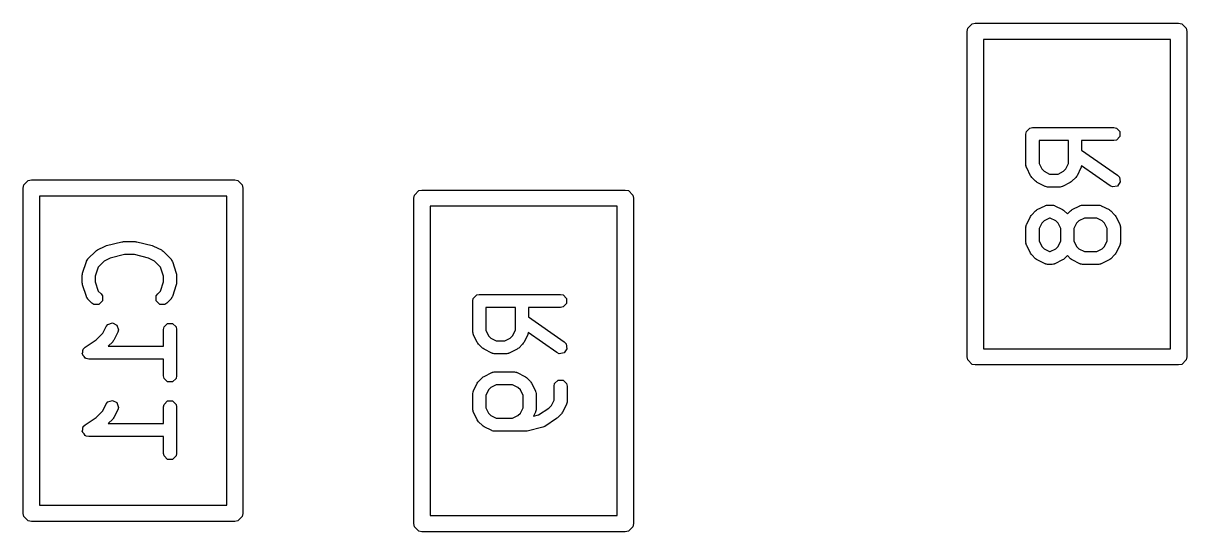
# Model space of a CAD drawing. Extents: x -0.03 to 2.01, y -0.16 to 2.46.
# Drawn here: x -0.0266 to 0.2549, y 1.3656 to 1.4887 of the extents above; entities that cross this region are included whole.
import ezdxf

# ---------------------------------------------------------------- set-up
doc = ezdxf.new("R2010")
doc.units = 0
doc.header["$MEASUREMENT"] = 0
doc.layers.add('BLACK', color=7, linetype='CONTINUOUS')

msp = doc.modelspace()

# ---------------------------------------------------------------- linework, layer by layer
at = {"layer": 'BLACK', "linetype": 'CONTINUOUS'}
for p, q in [((0.20177, 1.48671), (0.20192, 1.48747)), ((0.20177, 1.40797), (0.20177, 1.48671)), ((0.20192, 1.48747), (0.20299, 1.48853)), ((0.20299, 1.48853), (0.20374, 1.48868)), ((0.20374, 1.48868), (0.25295, 1.48868)), ((0.25295, 1.48868), (0.25371, 1.48853)), ((0.25371, 1.48853), (0.25477, 1.48747)), ((0.25477, 1.48747), (0.25492, 1.48671)), ((0.25492, 1.48671), (0.25492, 1.40797)), ((0.20571, 1.48474), (0.20571, 1.40994)), ((0.25098, 1.48474), (0.20571, 1.48474)), ((0.25098, 1.40994), (0.25098, 1.48474)), ((0.21603, 1.46187), (0.21615, 1.46247)), ((0.21603, 1.45437), (0.21603, 1.46187)), ((0.21615, 1.46247), (0.217, 1.46333)), ((0.217, 1.46333), (0.2176, 1.46345)), ((0.2176, 1.46345), (0.23729, 1.46345)), ((0.23729, 1.46345), (0.23789, 1.46333)), ((0.23789, 1.46333), (0.23874, 1.46247)), ((0.23874, 1.46127), (0.23789, 1.46042)), ((0.23874, 1.46247), (0.23874, 1.46127)), ((0.22634, 1.4603), (0.21918, 1.4603)), ((0.21918, 1.4603), (0.21918, 1.45474)), ((0.22634, 1.45474), (0.22634, 1.4603)), ((0.23729, 1.4603), (0.22949, 1.4603)), ((0.22949, 1.4603), (0.22949, 1.458)), ((0.23789, 1.46042), (0.23729, 1.4603)), ((0.22949, 1.458), (0.23819, 1.45191)), ((0.21604, 1.4543), (0.21603, 1.45437)), ((0.21603, 1.45426), (0.21604, 1.4543)), ((0.2161, 1.45402), (0.21603, 1.45426)), ((0.21615, 1.45377), (0.2161, 1.45402)), ((0.21617, 1.45374), (0.21615, 1.45377)), ((0.2162, 1.45367), (0.21617, 1.45374)), ((0.21713, 1.45179), (0.2162, 1.45367)), ((0.21918, 1.45474), (0.21984, 1.45343)), ((0.21984, 1.45343), (0.22041, 1.45286)), ((0.22041, 1.45286), (0.22173, 1.4522)), ((0.22379, 1.4522), (0.22511, 1.45286)), ((0.22511, 1.45286), (0.22568, 1.45343)), ((0.22568, 1.45343), (0.22634, 1.45474)), ((0.22932, 1.45367), (0.22839, 1.45179)), ((0.22934, 1.45374), (0.22932, 1.45367)), ((0.22937, 1.45377), (0.22934, 1.45374)), ((0.22942, 1.45402), (0.22937, 1.45377)), ((0.22946, 1.45418), (0.22942, 1.45402)), ((0.23639, 1.44933), (0.22946, 1.45418)), ((-0.02642, 1.44957), (-0.02536, 1.45064)), ((-0.02536, 1.45064), (-0.02461, 1.45079)), ((-0.02461, 1.45079), (0.02461, 1.45079)), ((0.02461, 1.45079), (0.02536, 1.45064)), ((0.02536, 1.45064), (0.02642, 1.44957)), ((0.21729, 1.45159), (0.21713, 1.45179)), ((0.21743, 1.45138), (0.21729, 1.45159)), ((0.21837, 1.45045), (0.21743, 1.45138)), ((0.21858, 1.45031), (0.21837, 1.45045)), ((0.21877, 1.45015), (0.21858, 1.45031)), ((0.22065, 1.44921), (0.21877, 1.45015)), ((0.22173, 1.4522), (0.22379, 1.4522)), ((0.22675, 1.45015), (0.22487, 1.44921)), ((0.22694, 1.45031), (0.22675, 1.45015)), ((0.22715, 1.45045), (0.22694, 1.45031)), ((0.22809, 1.45138), (0.22715, 1.45045)), ((0.22823, 1.45159), (0.22809, 1.45138)), ((0.22839, 1.45179), (0.22823, 1.45159)), ((0.23883, 1.45028), (0.23814, 1.4493)), ((0.23819, 1.45191), (0.23862, 1.45147)), ((0.23862, 1.45147), (0.23883, 1.45028)), ((-0.02657, 1.44882), (-0.02642, 1.44957)), ((-0.02657, 1.37008), (-0.02657, 1.44882)), ((0.02642, 1.44957), (0.02657, 1.44882)), ((0.02657, 1.44882), (0.02657, 1.37008)), ((0.06791, 1.44636), (0.06806, 1.44711)), ((0.06806, 1.44711), (0.06913, 1.44818)), ((0.06913, 1.44818), (0.06988, 1.44833)), ((0.06988, 1.44833), (0.11909, 1.44833)), ((0.11909, 1.44833), (0.11985, 1.44818)), ((0.11985, 1.44818), (0.12091, 1.44711)), ((0.12091, 1.44711), (0.12106, 1.44636)), ((0.22073, 1.44919), (0.22065, 1.44921)), ((0.22075, 1.44917), (0.22073, 1.44919)), ((0.221, 1.44912), (0.22075, 1.44917)), ((0.22124, 1.44905), (0.221, 1.44912)), ((0.22128, 1.44906), (0.22124, 1.44905)), ((0.22135, 1.44905), (0.22128, 1.44906)), ((0.22417, 1.44905), (0.22135, 1.44905)), ((0.22424, 1.44906), (0.22417, 1.44905)), ((0.22428, 1.44905), (0.22424, 1.44906)), ((0.22452, 1.44912), (0.22428, 1.44905)), ((0.22477, 1.44917), (0.22452, 1.44912)), ((0.22479, 1.44919), (0.22477, 1.44917)), ((0.22487, 1.44921), (0.22479, 1.44919)), ((0.23695, 1.44909), (0.23639, 1.44933)), ((0.23814, 1.4493), (0.23695, 1.44909)), ((-0.02264, 1.44685), (-0.02264, 1.37205)), ((0.02264, 1.44685), (-0.02264, 1.44685)), ((0.02264, 1.37205), (0.02264, 1.44685)), ((0.06791, 1.36762), (0.06791, 1.44636)), ((0.07185, 1.44439), (0.07185, 1.36959)), ((0.11713, 1.44439), (0.07185, 1.44439)), ((0.11713, 1.36959), (0.11713, 1.44439)), ((0.12106, 1.44636), (0.12106, 1.36762)), ((0.21877, 1.4436), (0.22065, 1.44453)), ((0.22065, 1.44453), (0.22073, 1.44455)), ((0.22073, 1.44455), (0.22075, 1.44458)), ((0.22075, 1.44458), (0.221, 1.44463)), ((0.221, 1.44463), (0.22124, 1.4447)), ((0.22124, 1.4447), (0.22128, 1.44468)), ((0.22128, 1.44468), (0.22135, 1.4447)), ((0.22135, 1.4447), (0.22229, 1.4447)), ((0.22229, 1.4447), (0.22237, 1.44468)), ((0.22237, 1.44468), (0.2224, 1.4447)), ((0.2224, 1.4447), (0.22265, 1.44463)), ((0.22265, 1.44463), (0.22289, 1.44458)), ((0.22289, 1.44458), (0.22292, 1.44455)), ((0.22292, 1.44455), (0.223, 1.44453)), ((0.223, 1.44453), (0.22487, 1.4436)), ((0.22721, 1.4436), (0.22909, 1.44453)), ((0.22909, 1.44453), (0.22916, 1.44455)), ((0.22916, 1.44455), (0.22919, 1.44458)), ((0.22919, 1.44458), (0.22944, 1.44463)), ((0.22944, 1.44463), (0.22968, 1.4447)), ((0.22968, 1.4447), (0.22971, 1.44468)), ((0.22971, 1.44468), (0.22979, 1.4447)), ((0.22979, 1.4447), (0.23354, 1.4447)), ((0.23354, 1.4447), (0.23362, 1.44468)), ((0.23362, 1.44468), (0.23365, 1.4447)), ((0.23365, 1.4447), (0.23389, 1.44463)), ((0.23389, 1.44463), (0.23414, 1.44458)), ((0.23414, 1.44458), (0.23417, 1.44455)), ((0.23417, 1.44455), (0.23424, 1.44453)), ((0.23424, 1.44453), (0.23612, 1.4436)), ((0.2162, 1.44008), (0.21713, 1.44195)), ((0.21713, 1.44195), (0.21729, 1.44215)), ((0.21729, 1.44215), (0.21743, 1.44236)), ((0.21743, 1.44236), (0.21837, 1.4433)), ((0.21837, 1.4433), (0.21858, 1.44344)), ((0.21858, 1.44344), (0.21877, 1.4436)), ((0.22173, 1.44155), (0.22041, 1.44089)), ((0.22192, 1.44155), (0.22173, 1.44155)), ((0.22323, 1.44089), (0.22192, 1.44155)), ((0.22487, 1.4436), (0.22507, 1.44344)), ((0.22507, 1.44344), (0.22528, 1.4433)), ((0.22528, 1.4433), (0.22604, 1.44254)), ((0.22604, 1.44254), (0.2268, 1.4433)), ((0.2268, 1.4433), (0.22701, 1.44344)), ((0.22701, 1.44344), (0.22721, 1.4436)), ((0.23016, 1.44155), (0.22885, 1.44089)), ((0.23317, 1.44155), (0.23016, 1.44155)), ((0.23448, 1.44089), (0.23317, 1.44155)), ((0.23612, 1.4436), (0.23632, 1.44344)), ((0.23632, 1.44344), (0.23653, 1.4433)), ((0.23653, 1.4433), (0.23747, 1.44236)), ((0.23747, 1.44236), (0.23761, 1.44215)), ((0.23761, 1.44215), (0.23776, 1.44195)), ((0.23776, 1.44195), (0.2387, 1.44008)), ((0.21603, 1.43949), (0.2161, 1.43973)), ((0.21604, 1.43945), (0.21603, 1.43949)), ((0.21603, 1.43937), (0.21604, 1.43945)), ((0.21603, 1.43563), (0.21603, 1.43937)), ((0.2161, 1.43973), (0.21615, 1.43998)), ((0.21615, 1.43998), (0.21617, 1.44)), ((0.21617, 1.44), (0.2162, 1.44008)), ((0.21984, 1.44032), (0.21918, 1.439)), ((0.21918, 1.439), (0.21918, 1.436)), ((0.22041, 1.44089), (0.21984, 1.44032)), ((0.22381, 1.44032), (0.22323, 1.44089)), ((0.22447, 1.439), (0.22381, 1.44032)), ((0.22447, 1.436), (0.22447, 1.439)), ((0.22827, 1.44032), (0.22762, 1.439)), ((0.22762, 1.439), (0.22762, 1.436)), ((0.22885, 1.44089), (0.22827, 1.44032)), ((0.23506, 1.44032), (0.23448, 1.44089)), ((0.23571, 1.439), (0.23506, 1.44032)), ((0.23571, 1.436), (0.23571, 1.439)), ((0.2387, 1.44008), (0.23872, 1.44)), ((0.23872, 1.44), (0.23874, 1.43998)), ((0.23874, 1.43998), (0.23879, 1.43973)), ((0.23879, 1.43973), (0.23886, 1.43949)), ((0.23886, 1.43949), (0.23885, 1.43945)), ((0.23885, 1.43945), (0.23886, 1.43937)), ((0.23886, 1.43937), (0.23886, 1.43563)), ((-0.00644, 1.43488), (-0.00269, 1.43582)), ((-0.00269, 1.43582), (-0.00249, 1.43583)), ((-0.00249, 1.43583), (-0.00231, 1.43586)), ((-0.00231, 1.43586), (0.00051, 1.43586)), ((0.00051, 1.43586), (0.0007, 1.43583)), ((0.0007, 1.43583), (0.00089, 1.43582)), ((0.00089, 1.43582), (0.00464, 1.43488)), ((0.21918, 1.436), (0.21984, 1.43468)), ((0.22381, 1.43468), (0.22447, 1.436)), ((0.22762, 1.436), (0.22827, 1.43468)), ((0.23506, 1.43468), (0.23571, 1.436)), ((-0.01092, 1.43165), (-0.00904, 1.43353)), ((-0.00904, 1.43353), (-0.00883, 1.43367)), ((-0.00883, 1.43367), (-0.00863, 1.43382)), ((-0.00863, 1.43382), (-0.00676, 1.43476)), ((-0.00676, 1.43476), (-0.00659, 1.43481)), ((-0.00659, 1.43481), (-0.00644, 1.43488)), ((0.00464, 1.43488), (0.00479, 1.43481)), ((0.00479, 1.43481), (0.00496, 1.43476)), ((0.00496, 1.43476), (0.00683, 1.43382)), ((0.00683, 1.43382), (0.00703, 1.43367)), ((0.00703, 1.43367), (0.00724, 1.43353)), ((0.00724, 1.43353), (0.00912, 1.43165)), ((0.21604, 1.43555), (0.21603, 1.43563)), ((0.21603, 1.43551), (0.21604, 1.43555)), ((0.2161, 1.43527), (0.21603, 1.43551)), ((0.21615, 1.43502), (0.2161, 1.43527)), ((0.21617, 1.435), (0.21615, 1.43502)), ((0.2162, 1.43492), (0.21617, 1.435)), ((0.21713, 1.43305), (0.2162, 1.43492)), ((0.21729, 1.43285), (0.21713, 1.43305)), ((0.21743, 1.43264), (0.21729, 1.43285)), ((0.21984, 1.43468), (0.22041, 1.43411)), ((0.22041, 1.43411), (0.22173, 1.43345)), ((0.22173, 1.43345), (0.22192, 1.43345)), ((0.22192, 1.43345), (0.22323, 1.43411)), ((0.22323, 1.43411), (0.22381, 1.43468)), ((0.22827, 1.43468), (0.22885, 1.43411)), ((0.22885, 1.43411), (0.23016, 1.43345)), ((0.23016, 1.43345), (0.23317, 1.43345)), ((0.23317, 1.43345), (0.23448, 1.43411)), ((0.23448, 1.43411), (0.23506, 1.43468)), ((0.23761, 1.43285), (0.23747, 1.43264)), ((0.23776, 1.43305), (0.23761, 1.43285)), ((0.2387, 1.43492), (0.23776, 1.43305)), ((0.23872, 1.435), (0.2387, 1.43492)), ((0.23874, 1.43502), (0.23872, 1.435)), ((0.23879, 1.43527), (0.23874, 1.43502)), ((0.23886, 1.43551), (0.23879, 1.43527)), ((0.23886, 1.43563), (0.23885, 1.43555)), ((0.23885, 1.43555), (0.23886, 1.43551)), ((-0.01224, 1.42823), (-0.0113, 1.43104)), ((-0.0113, 1.43104), (-0.01126, 1.43111)), ((-0.01126, 1.43114), (-0.01112, 1.43135)), ((-0.01126, 1.43111), (-0.01126, 1.43114)), ((-0.01112, 1.43135), (-0.01099, 1.43157)), ((-0.01099, 1.43157), (-0.01096, 1.43159)), ((-0.01096, 1.43159), (-0.01092, 1.43165)), ((-0.007, 1.43112), (-0.00843, 1.42969)), ((-0.00551, 1.43187), (-0.007, 1.43112)), ((-0.00211, 1.43271), (-0.00551, 1.43187)), ((0.00031, 1.43271), (-0.00211, 1.43271)), ((0.00371, 1.43187), (0.00031, 1.43271)), ((0.0052, 1.43112), (0.00371, 1.43187)), ((0.00663, 1.42969), (0.0052, 1.43112)), ((0.00912, 1.43165), (0.00916, 1.43159)), ((0.00916, 1.43159), (0.0092, 1.43157)), ((0.0092, 1.43157), (0.00932, 1.43135)), ((0.00932, 1.43135), (0.00946, 1.43114)), ((0.00946, 1.43114), (0.00946, 1.43111)), ((0.00946, 1.43111), (0.0095, 1.43104)), ((0.0095, 1.43104), (0.01044, 1.42823)), ((0.21837, 1.4317), (0.21743, 1.43264)), ((0.21858, 1.43156), (0.21837, 1.4317)), ((0.21877, 1.4314), (0.21858, 1.43156)), ((0.22065, 1.43047), (0.21877, 1.4314)), ((0.22073, 1.43045), (0.22065, 1.43047)), ((0.22075, 1.43042), (0.22073, 1.43045)), ((0.221, 1.43037), (0.22075, 1.43042)), ((0.22124, 1.4303), (0.221, 1.43037)), ((0.22128, 1.43032), (0.22124, 1.4303)), ((0.22135, 1.4303), (0.22128, 1.43032)), ((0.22229, 1.4303), (0.22135, 1.4303)), ((0.22237, 1.43032), (0.22229, 1.4303)), ((0.2224, 1.4303), (0.22237, 1.43032)), ((0.22265, 1.43037), (0.2224, 1.4303)), ((0.22289, 1.43042), (0.22265, 1.43037)), ((0.22292, 1.43045), (0.22289, 1.43042)), ((0.223, 1.43047), (0.22292, 1.43045)), ((0.22487, 1.4314), (0.223, 1.43047)), ((0.22507, 1.43156), (0.22487, 1.4314)), ((0.22528, 1.4317), (0.22507, 1.43156)), ((0.22604, 1.43246), (0.22528, 1.4317)), ((0.2268, 1.4317), (0.22604, 1.43246)), ((0.22701, 1.43156), (0.2268, 1.4317)), ((0.22721, 1.4314), (0.22701, 1.43156)), ((0.22909, 1.43047), (0.22721, 1.4314)), ((0.22916, 1.43045), (0.22909, 1.43047)), ((0.22919, 1.43042), (0.22916, 1.43045)), ((0.22944, 1.43037), (0.22919, 1.43042)), ((0.22968, 1.4303), (0.22944, 1.43037)), ((0.22971, 1.43032), (0.22968, 1.4303)), ((0.22979, 1.4303), (0.22971, 1.43032)), ((0.23354, 1.4303), (0.22979, 1.4303)), ((0.23362, 1.43032), (0.23354, 1.4303)), ((0.23365, 1.4303), (0.23362, 1.43032)), ((0.23389, 1.43037), (0.23365, 1.4303)), ((0.23414, 1.43042), (0.23389, 1.43037)), ((0.23417, 1.43045), (0.23414, 1.43042)), ((0.23424, 1.43047), (0.23417, 1.43045)), ((0.23612, 1.4314), (0.23424, 1.43047)), ((0.23632, 1.43156), (0.23612, 1.4314)), ((0.23653, 1.4317), (0.23632, 1.43156)), ((0.23747, 1.43264), (0.23653, 1.4317)), ((-0.01232, 1.42773), (-0.01227, 1.42798)), ((-0.01232, 1.42585), (-0.01232, 1.42773)), ((-0.01227, 1.42798), (-0.01224, 1.42823)), ((-0.00843, 1.42969), (-0.00917, 1.42747)), ((-0.00917, 1.42747), (-0.00917, 1.42611)), ((0.00737, 1.42747), (0.00663, 1.42969)), ((0.00737, 1.42611), (0.00737, 1.42747)), ((0.01044, 1.42823), (0.01047, 1.42798)), ((0.01047, 1.42798), (0.01052, 1.42773)), ((0.01052, 1.42773), (0.01052, 1.42585)), ((-0.01227, 1.42561), (-0.01232, 1.42585)), ((-0.01224, 1.42536), (-0.01227, 1.42561)), ((-0.0113, 1.42254), (-0.01224, 1.42536)), ((-0.00917, 1.42611), (-0.00843, 1.42389)), ((0.00663, 1.42389), (0.00737, 1.42611)), ((0.01044, 1.42536), (0.0095, 1.42254)), ((0.01047, 1.42561), (0.01044, 1.42536)), ((0.01052, 1.42585), (0.01047, 1.42561)), ((-0.01126, 1.42247), (-0.0113, 1.42254)), ((-0.01126, 1.42244), (-0.01126, 1.42247)), ((-0.01112, 1.42223), (-0.01126, 1.42244)), ((-0.01099, 1.42201), (-0.01112, 1.42223)), ((-0.01096, 1.42199), (-0.01099, 1.42201)), ((-0.01092, 1.42193), (-0.01096, 1.42199)), ((-0.00998, 1.42099), (-0.01092, 1.42193)), ((-0.00843, 1.42389), (-0.00775, 1.42322)), ((-0.00775, 1.42322), (-0.00741, 1.42271)), ((-0.00741, 1.42271), (-0.00741, 1.4215)), ((0.00561, 1.42271), (0.00595, 1.42322)), ((0.00561, 1.4215), (0.00561, 1.42271)), ((0.00595, 1.42322), (0.00663, 1.42389)), ((0.00912, 1.42193), (0.00818, 1.42099)), ((0.00916, 1.42199), (0.00912, 1.42193)), ((0.0092, 1.42201), (0.00916, 1.42199)), ((0.00932, 1.42223), (0.0092, 1.42201)), ((0.00946, 1.42244), (0.00932, 1.42223)), ((0.0095, 1.42254), (0.00946, 1.42247)), ((0.00946, 1.42247), (0.00946, 1.42244)), ((0.08217, 1.42152), (0.08229, 1.42212)), ((0.08229, 1.42212), (0.08314, 1.42297)), ((0.08314, 1.42297), (0.08375, 1.42309)), ((0.08375, 1.42309), (0.10343, 1.42309)), ((0.10343, 1.42309), (0.10403, 1.42297)), ((0.10403, 1.42297), (0.10489, 1.42212)), ((0.10489, 1.42212), (0.10489, 1.42091)), ((-0.00947, 1.42065), (-0.00998, 1.42099)), ((-0.00826, 1.42065), (-0.00947, 1.42065)), ((-0.00741, 1.4215), (-0.00826, 1.42065)), ((0.00647, 1.42065), (0.00561, 1.4215)), ((0.00767, 1.42065), (0.00647, 1.42065)), ((0.00818, 1.42099), (0.00767, 1.42065)), ((0.08217, 1.41402), (0.08217, 1.42152)), ((0.09248, 1.41994), (0.08532, 1.41994)), ((0.08532, 1.41994), (0.08532, 1.41439)), ((0.09248, 1.41439), (0.09248, 1.41994)), ((0.10343, 1.41994), (0.09563, 1.41994)), ((0.09563, 1.41994), (0.09563, 1.41765)), ((0.10403, 1.42006), (0.10343, 1.41994)), ((0.10489, 1.42091), (0.10403, 1.42006)), ((-0.00615, 1.41579), (-0.00501, 1.41618)), ((-0.00501, 1.41618), (-0.00393, 1.41564)), ((0.00749, 1.41521), (0.00834, 1.41606)), ((0.00834, 1.41606), (0.00955, 1.41606)), ((0.00955, 1.41606), (0.0104, 1.41521)), ((0.09563, 1.41765), (0.10433, 1.41156)), ((-0.00893, 1.41208), (-0.00735, 1.41366)), ((-0.00735, 1.41366), (-0.00653, 1.41531)), ((-0.00653, 1.41531), (-0.00615, 1.41579)), ((-0.00371, 1.4139), (-0.00465, 1.41203)), ((-0.00393, 1.41564), (-0.00355, 1.41449)), ((-0.00355, 1.41449), (-0.00371, 1.4139)), ((0.00737, 1.4146), (0.00749, 1.41521)), ((0.00737, 1.41055), (0.00737, 1.4146)), ((0.0104, 1.41521), (0.01052, 1.4146)), ((0.01052, 1.4146), (0.01052, 1.40336)), ((0.08219, 1.41394), (0.08217, 1.41402)), ((0.08218, 1.41391), (0.08219, 1.41394)), ((0.08224, 1.41366), (0.08218, 1.41391)), ((0.08229, 1.41342), (0.08224, 1.41366)), ((0.08232, 1.41339), (0.08229, 1.41342)), ((0.08234, 1.41331), (0.08232, 1.41339)), ((0.08327, 1.41144), (0.08234, 1.41331)), ((0.08532, 1.41439), (0.08598, 1.41308)), ((0.09183, 1.41308), (0.09248, 1.41439)), ((0.09547, 1.41331), (0.09453, 1.41144)), ((0.09549, 1.41339), (0.09547, 1.41331)), ((0.09551, 1.41342), (0.09549, 1.41339)), ((0.09556, 1.41366), (0.09551, 1.41342)), ((0.09561, 1.41382), (0.09556, 1.41366)), ((0.10253, 1.40898), (0.09561, 1.41382)), ((-0.01162, 1.41029), (-0.00893, 1.41208)), ((-0.00494, 1.41162), (-0.006, 1.41055)), ((-0.006, 1.41055), (0.00737, 1.41055)), ((-0.0048, 1.41183), (-0.00494, 1.41162)), ((-0.00465, 1.41203), (-0.0048, 1.41183)), ((0.08343, 1.41124), (0.08327, 1.41144)), ((0.08357, 1.41103), (0.08343, 1.41124)), ((0.08451, 1.41009), (0.08357, 1.41103)), ((0.08598, 1.41308), (0.08655, 1.4125)), ((0.08655, 1.4125), (0.08787, 1.41184)), ((0.08787, 1.41184), (0.08994, 1.41184)), ((0.08994, 1.41184), (0.09125, 1.4125)), ((0.09125, 1.4125), (0.09183, 1.41308)), ((0.09423, 1.41103), (0.0933, 1.41009)), ((0.09437, 1.41124), (0.09423, 1.41103)), ((0.09453, 1.41144), (0.09437, 1.41124)), ((0.10433, 1.41156), (0.10476, 1.41112)), ((0.10476, 1.41112), (0.10497, 1.40993)), ((-0.01229, 1.40867), (-0.0122, 1.40912)), ((-0.0122, 1.40854), (-0.01229, 1.40867)), ((-0.0122, 1.40958), (-0.01208, 1.4097)), ((-0.0122, 1.40912), (-0.0122, 1.40958)), ((-0.0122, 1.40838), (-0.0122, 1.40854)), ((-0.01187, 1.40805), (-0.0122, 1.40838)), ((-0.01208, 1.4097), (-0.01205, 1.40986)), ((-0.01205, 1.40986), (-0.01162, 1.41029)), ((-0.01162, 1.40767), (-0.01187, 1.40805)), ((-0.01146, 1.40764), (-0.01162, 1.40767)), ((-0.01134, 1.40753), (-0.01146, 1.40764)), ((-0.01074, 1.40741), (-0.01134, 1.40753)), ((0.08472, 1.40995), (0.08451, 1.41009)), ((0.08492, 1.4098), (0.08472, 1.40995)), ((0.08679, 1.40886), (0.08492, 1.4098)), ((0.08687, 1.40884), (0.08679, 1.40886)), ((0.08689, 1.40881), (0.08687, 1.40884)), ((0.08714, 1.40876), (0.08689, 1.40881)), ((0.08738, 1.4087), (0.08714, 1.40876)), ((0.08742, 1.40871), (0.08738, 1.4087)), ((0.0875, 1.40869), (0.08742, 1.40871)), ((0.09031, 1.40869), (0.0875, 1.40869)), ((0.09039, 1.40871), (0.09031, 1.40869)), ((0.09042, 1.4087), (0.09039, 1.40871)), ((0.09066, 1.40876), (0.09042, 1.4087)), ((0.09091, 1.40881), (0.09066, 1.40876)), ((0.09094, 1.40884), (0.09091, 1.40881)), ((0.09101, 1.40886), (0.09094, 1.40884)), ((0.09289, 1.4098), (0.09101, 1.40886)), ((0.09309, 1.40995), (0.09289, 1.4098)), ((0.0933, 1.41009), (0.09309, 1.40995)), ((0.10309, 1.40873), (0.10253, 1.40898)), ((0.10428, 1.40894), (0.10309, 1.40873)), ((0.10497, 1.40993), (0.10428, 1.40894)), ((0.20192, 1.40722), (0.20177, 1.40797)), ((0.20571, 1.40994), (0.25098, 1.40994)), ((0.25492, 1.40797), (0.25477, 1.40722)), ((0.00737, 1.40741), (-0.01074, 1.40741)), ((0.00737, 1.40336), (0.00737, 1.40741)), ((0.20299, 1.40615), (0.20192, 1.40722)), ((0.20374, 1.406), (0.20299, 1.40615)), ((0.25295, 1.406), (0.20374, 1.406)), ((0.25371, 1.40615), (0.25295, 1.406)), ((0.25477, 1.40722), (0.25371, 1.40615)), ((0.00749, 1.40275), (0.00737, 1.40336)), ((0.00834, 1.4019), (0.00749, 1.40275)), ((0.00955, 1.4019), (0.00834, 1.4019)), ((0.0104, 1.40275), (0.00955, 1.4019)), ((0.01052, 1.40336), (0.0104, 1.40275)), ((0.08343, 1.4018), (0.08357, 1.40201)), ((0.08357, 1.40201), (0.08451, 1.40295)), ((0.08451, 1.40295), (0.08472, 1.40309)), ((0.08472, 1.40309), (0.08492, 1.40324)), ((0.08492, 1.40324), (0.08679, 1.40418)), ((0.08679, 1.40418), (0.08687, 1.4042)), ((0.08687, 1.4042), (0.08689, 1.40422)), ((0.08689, 1.40422), (0.08714, 1.40427)), ((0.08714, 1.40427), (0.08738, 1.40434)), ((0.08738, 1.40434), (0.08742, 1.40433)), ((0.08742, 1.40433), (0.0875, 1.40434)), ((0.0875, 1.40434), (0.09218, 1.40434)), ((0.09218, 1.40434), (0.09226, 1.40433)), ((0.09226, 1.40433), (0.09229, 1.40434)), ((0.09229, 1.40434), (0.09254, 1.40427)), ((0.09254, 1.40427), (0.09279, 1.40422)), ((0.09279, 1.40422), (0.09281, 1.4042)), ((0.09281, 1.4042), (0.09289, 1.40418)), ((0.09289, 1.40418), (0.09476, 1.40324)), ((0.09476, 1.40324), (0.09496, 1.40309)), ((0.09496, 1.40309), (0.09517, 1.40295)), ((0.09517, 1.40295), (0.09611, 1.40201)), ((0.09611, 1.40201), (0.09625, 1.4018)), ((0.10198, 1.4015), (0.10283, 1.40235)), ((0.10283, 1.40235), (0.10403, 1.40235)), ((0.10403, 1.40235), (0.10489, 1.4015)), ((0.08217, 1.39902), (0.08219, 1.3991)), ((0.08218, 1.39913), (0.08224, 1.39938)), ((0.08219, 1.3991), (0.08218, 1.39913)), ((0.08224, 1.39938), (0.08229, 1.39962)), ((0.08229, 1.39962), (0.08232, 1.39965)), ((0.08232, 1.39965), (0.08234, 1.39972)), ((0.08234, 1.39972), (0.08327, 1.4016)), ((0.08327, 1.4016), (0.08343, 1.4018)), ((0.08598, 1.39996), (0.08532, 1.39865)), ((0.08655, 1.40054), (0.08598, 1.39996)), ((0.08787, 1.4012), (0.08655, 1.40054)), ((0.09181, 1.4012), (0.08787, 1.4012)), ((0.09312, 1.40054), (0.09181, 1.4012)), ((0.0937, 1.39996), (0.09312, 1.40054)), ((0.09436, 1.39865), (0.0937, 1.39996)), ((0.09625, 1.4018), (0.0964, 1.4016)), ((0.0964, 1.4016), (0.09734, 1.39972)), ((0.09734, 1.39972), (0.09736, 1.39965)), ((0.09736, 1.39965), (0.09739, 1.39962)), ((0.09739, 1.39962), (0.09744, 1.39938)), ((0.09744, 1.39938), (0.0975, 1.39913)), ((0.0975, 1.39913), (0.09749, 1.3991)), ((0.09749, 1.3991), (0.09751, 1.39902)), ((0.10186, 1.4009), (0.10198, 1.4015)), ((0.10186, 1.39752), (0.10186, 1.4009)), ((0.10489, 1.4015), (0.10501, 1.4009)), ((0.10501, 1.4009), (0.10501, 1.39715)), ((-0.00735, 1.39491), (-0.00653, 1.39656)), ((-0.00653, 1.39656), (-0.00615, 1.39705)), ((-0.00615, 1.39705), (-0.00501, 1.39743)), ((-0.00501, 1.39743), (-0.00393, 1.39689)), ((-0.00393, 1.39689), (-0.00355, 1.39575)), ((0.00737, 1.39586), (0.00749, 1.39646)), ((0.00749, 1.39646), (0.00834, 1.39731)), ((0.00834, 1.39731), (0.00955, 1.39731)), ((0.00955, 1.39731), (0.0104, 1.39646)), ((0.0104, 1.39646), (0.01052, 1.39586)), ((0.08217, 1.39527), (0.08217, 1.39902)), ((0.08532, 1.39865), (0.08532, 1.39564)), ((0.09436, 1.39564), (0.09436, 1.39865)), ((0.09751, 1.39902), (0.09751, 1.39527)), ((0.1012, 1.3962), (0.10186, 1.39752)), ((0.10484, 1.39644), (0.1039, 1.39457)), ((0.10486, 1.39652), (0.10484, 1.39644)), ((0.10489, 1.39654), (0.10486, 1.39652)), ((0.10494, 1.39679), (0.10489, 1.39654)), ((0.105, 1.39703), (0.10494, 1.39679)), ((0.10501, 1.39715), (0.10499, 1.39707)), ((0.10499, 1.39707), (0.105, 1.39703)), ((-0.00893, 1.39333), (-0.00735, 1.39491)), ((-0.00371, 1.39515), (-0.00465, 1.39328)), ((-0.00355, 1.39575), (-0.00371, 1.39515)), ((0.00737, 1.39181), (0.00737, 1.39586)), ((0.01052, 1.39586), (0.01052, 1.38461)), ((0.08219, 1.39519), (0.08217, 1.39527)), ((0.08218, 1.39516), (0.08219, 1.39519)), ((0.08224, 1.39492), (0.08218, 1.39516)), ((0.08229, 1.39467), (0.08224, 1.39492)), ((0.08232, 1.39464), (0.08229, 1.39467)), ((0.08234, 1.39457), (0.08232, 1.39464)), ((0.08327, 1.39269), (0.08234, 1.39457)), ((0.08532, 1.39564), (0.08598, 1.39433)), ((0.08598, 1.39433), (0.08655, 1.39375)), ((0.08655, 1.39375), (0.08787, 1.3931)), ((0.09181, 1.3931), (0.09312, 1.39375)), ((0.09312, 1.39375), (0.0937, 1.39433)), ((0.0937, 1.39433), (0.09436, 1.39564)), ((0.09734, 1.39457), (0.09686, 1.39361)), ((0.09686, 1.39361), (0.0981, 1.39392)), ((0.09736, 1.39464), (0.09734, 1.39457)), ((0.09739, 1.39467), (0.09736, 1.39464)), ((0.09744, 1.39492), (0.09739, 1.39467)), ((0.0975, 1.39516), (0.09744, 1.39492)), ((0.09751, 1.39527), (0.09749, 1.39519)), ((0.09749, 1.39519), (0.0975, 1.39516)), ((0.0981, 1.39392), (0.10055, 1.39556)), ((0.10055, 1.39556), (0.1012, 1.3962)), ((0.10361, 1.39416), (0.10267, 1.39322)), ((0.10375, 1.39437), (0.10361, 1.39416)), ((0.1039, 1.39457), (0.10375, 1.39437)), ((-0.0122, 1.39084), (-0.01208, 1.39095)), ((-0.0122, 1.39038), (-0.0122, 1.39084)), ((-0.01208, 1.39095), (-0.01205, 1.39111)), ((-0.01205, 1.39111), (-0.01162, 1.39154)), ((-0.01162, 1.39154), (-0.00893, 1.39333)), ((-0.00494, 1.39287), (-0.006, 1.39181)), ((-0.006, 1.39181), (0.00737, 1.39181)), ((-0.0048, 1.39308), (-0.00494, 1.39287)), ((-0.00465, 1.39328), (-0.0048, 1.39308)), ((0.08343, 1.39249), (0.08327, 1.39269)), ((0.08357, 1.39228), (0.08343, 1.39249)), ((0.08451, 1.39135), (0.08357, 1.39228)), ((0.08472, 1.39121), (0.08451, 1.39135)), ((0.08492, 1.39105), (0.08472, 1.39121)), ((0.08679, 1.39011), (0.08492, 1.39105)), ((0.08787, 1.3931), (0.09181, 1.3931)), ((0.09913, 1.39093), (0.09538, 1.38999)), ((0.09937, 1.39105), (0.09913, 1.39093)), ((0.09962, 1.39115), (0.09937, 1.39105)), ((0.10243, 1.39302), (0.09962, 1.39115)), ((0.10254, 1.39313), (0.10243, 1.39302)), ((0.10267, 1.39322), (0.10254, 1.39313)), ((-0.01229, 1.38993), (-0.0122, 1.39038)), ((-0.0122, 1.38979), (-0.01229, 1.38993)), ((-0.0122, 1.38963), (-0.0122, 1.38979)), ((-0.01187, 1.38931), (-0.0122, 1.38963)), ((-0.01162, 1.38892), (-0.01187, 1.38931)), ((-0.01146, 1.38889), (-0.01162, 1.38892)), ((-0.01134, 1.38878), (-0.01146, 1.38889)), ((-0.01074, 1.38866), (-0.01134, 1.38878)), ((0.00737, 1.38866), (-0.01074, 1.38866)), ((0.00737, 1.38461), (0.00737, 1.38866)), ((0.08687, 1.39009), (0.08679, 1.39011)), ((0.08689, 1.39007), (0.08687, 1.39009)), ((0.08714, 1.39002), (0.08689, 1.39007)), ((0.08738, 1.38995), (0.08714, 1.39002)), ((0.08742, 1.38996), (0.08738, 1.38995)), ((0.0875, 1.38995), (0.08742, 1.38996)), ((0.09499, 1.38995), (0.0875, 1.38995)), ((0.09518, 1.38998), (0.09499, 1.38995)), ((0.09538, 1.38999), (0.09518, 1.38998)), ((0.00749, 1.38401), (0.00737, 1.38461)), ((0.00834, 1.38315), (0.00749, 1.38401)), ((0.00955, 1.38315), (0.00834, 1.38315)), ((0.0104, 1.38401), (0.00955, 1.38315)), ((0.01052, 1.38461), (0.0104, 1.38401)), ((-0.02264, 1.37205), (0.02264, 1.37205)), ((-0.02642, 1.36933), (-0.02657, 1.37008)), ((-0.02536, 1.36826), (-0.02642, 1.36933)), ((-0.02461, 1.36811), (-0.02536, 1.36826)), ((0.02461, 1.36811), (-0.02461, 1.36811)), ((0.02536, 1.36826), (0.02461, 1.36811)), ((0.02642, 1.36933), (0.02536, 1.36826)), ((0.02657, 1.37008), (0.02642, 1.36933)), ((0.07185, 1.36959), (0.11713, 1.36959)), ((0.06806, 1.36686), (0.06791, 1.36762)), ((0.06913, 1.3658), (0.06806, 1.36686)), ((0.06988, 1.36565), (0.06913, 1.3658)), ((0.11909, 1.36565), (0.06988, 1.36565)), ((0.11985, 1.3658), (0.11909, 1.36565)), ((0.12091, 1.36686), (0.11985, 1.3658)), ((0.12106, 1.36762), (0.12091, 1.36686))]:
    msp.add_line(p, q, dxfattribs=at)

doc.saveas('drawing.dxf')
